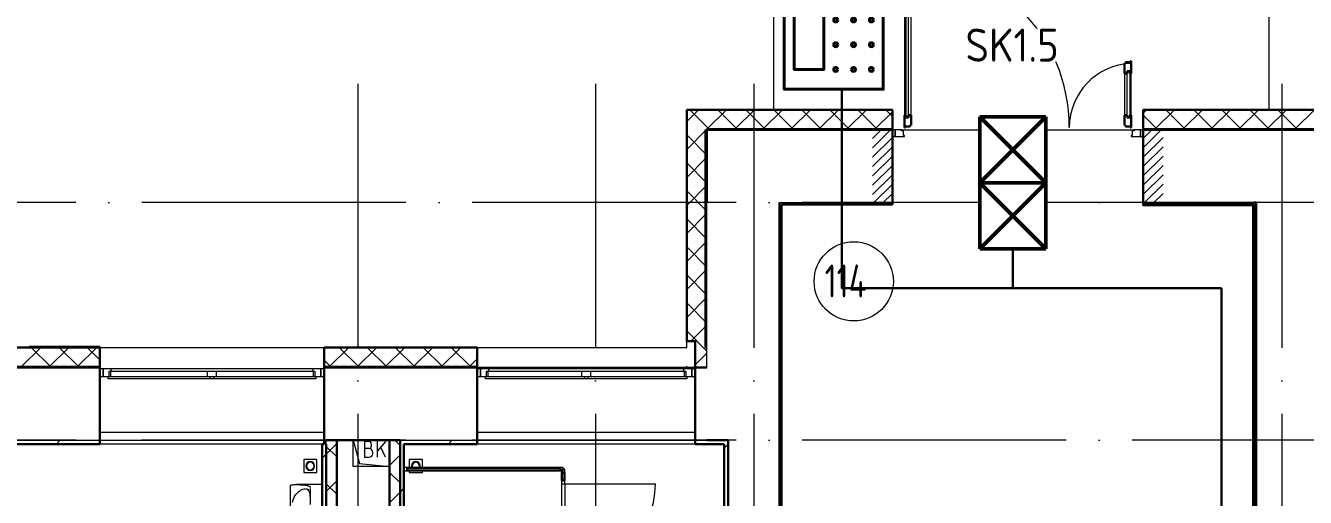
# Model space of a CAD drawing. Header units: millimetres. Extents: x -586848 to 520591, y -385801 to 675781.
# Drawn here: x -51775 to -42080, y 626934 to 630507 of the extents above; entities that cross this region are included whole.
import ezdxf

# ---------------------------------------------------------------- set-up
doc = ezdxf.new("R2010")
doc.units = ezdxf.units.MM
doc.set_wipeout_variables(frame=1)
for name, pattern in [('ADSK_Линия сетки', [25, 20, -2.5, 0, -2.5]), ('ADSK_Штриховая_ш2 п1_5', [4.5, 3, -1.5]), ('осевая', [2, 1.25, -0.25, 0.25, -0.25])]:
    doc.linetypes.add(name, pattern=pattern)
for name, color, linetype, lineweight in [('_ Окна', 7, 'Continuous', 9), ('RC-Извещатели_охранные', 5, 'Continuous', 30), ('RC-Линии_связи-Адресные', 5, 'Continuous', 30), ('RC-Линии_связи-Питание_220В', 6, 'осевая', 40), ('Витраж', 7, 'Continuous', 9), ('Двери', 252, 'Continuous', 9), ('Марки помещений', 252, 'Continuous', 20), ('Маркировка Не АУ', 7, 'Continuous', 25), ('НО СКУД', 7, 'Continuous', 50), ('Ограждение', 252, 'Continuous', 9), ('Окна', 252, 'Continuous', 9), ('Оси', 252, 'Continuous', 9), ('Перекрытие', 252, 'Continuous', 18), ('Сантехника', 252, 'Continuous', 9), ('Стены внутренние', 7, 'Continuous', 18), ('Стены наружные', 7, 'Continuous', 18), ('Стены разрез', 7, 'Continuous', 30), ('Стены штриховка', 7, 'Continuous', 9)]:
    doc.layers.add(name, color=color, linetype=linetype, lineweight=lineweight)
doc.layers.add('Двери открывание', color=7, linetype='Continuous', lineweight=9, true_color=0xc0c0c0)
doc.layers.add('Стены', color=194, linetype='Continuous')
doc.styles.add('GOST Common_3', font='', dxfattribs={"height": 3.5})
doc.styles.add('ISOCPEUR', font='isocpeur.ttf', dxfattribs={"width": 0.9, "height": 350})
doc.styles.get('GOST Common_3').set_extended_font_data('GOST 2.304 type A')
doc.linetypes.add('проект$0$Проводка в коробе', pattern='A,5,[130,ltypeshp.shx,S=1,R=0,X=0,Y=0],1.5,[130,ltypeshp.shx,S=1.5,R=90,X=0,Y=-1],0,[130,ltypeshp.shx,S=2.1,R=90,X=0,Y=1],1,[130,ltypeshp.shx,S=1,R=0,X=0.5,Y=0],5', length=12.5)

# ---------------------------------------------------------------- blocks, each defined once
blk = doc.blocks.new('1 этаж')
at = {"layer": 'Двери', "lineweight": 18, "true_color": 0x636466}
h = blk.add_hatch(dxfattribs=at)
h.set_pattern_fill('FP_2', color=251, style=0, pattern_type=2)
h.set_pattern_definition([(45, (-43580.8, -3268.73), (-35.3553, 35.3553), [])])
h.paths.add_polyline_path([(-44405.8, -3543.7), (-44405.8, -2993.7), (-44555.8, -2993.7), (-44555.8, -3543.7)])
h.paths.add_polyline_path([(-42355.8, -3543.7), (-42355.8, -2993.7), (-42505.8, -2993.7), (-42505.8, -3543.7), (-42370.6, -3543.7)])
at = {"color": 251, "lineweight": 18, "true_color": 0x636466}
for p, q in [((-48490.8, -5343.7), (-48442.7, -5520.8)), ((-48490.8, -5543.7), (-48490.8, -5343.7)), ((-48375.6, -5352.4), (-48405.6, -5352.4)), ((-48405.6, -5352.4), (-48405.6, -5472.4)), ((-48372.2, -5405.7), (-48405.6, -5405.7)), ((-48352.2, -5385.7), (-48352.2, -5375.7)), ((-48245.6, -5352.4), (-48305.6, -5423.9)), ((-48305.6, -5472.4), (-48305.6, -5352.4)), ((-48245.6, -5472.4), (-48281.5, -5395.3)), ((-48442.7, -5520.8), (-48215.8, -5543.7)), ((-48405.6, -5472.4), (-48368.9, -5472.4)), ((-48342.2, -5445.7), (-48342.2, -5435.7)), ((-48215.8, -5543.7), (-48490.8, -5543.7))]:
    blk.add_line(p, q, dxfattribs=at)
for centre, radius, start, end in [((-48375.6, -5375.7), 23.3, 0, 90), ((-48372.2, -5385.7), 20, 270, 0), ((-48372.2, -5435.7), 30, 0, 90), ((-48368.9, -5445.7), 26.7, 270, 0)]:
    blk.add_arc(centre, radius, start, end, dxfattribs=at)
at = {"layer": '_ Окна', "color": 251, "true_color": 0x636466}
for p, q in [((-50385.8, -4803.7), (-50410.8, -4803.7)), ((-50385.8, -4861.7), (-50385.8, -4803.7)), ((-48710.8, -4803.7), (-48735.8, -4803.7)), ((-48735.8, -4803.7), (-48735.8, -4861.7)), ((-47525.8, -4803.7), (-47550.8, -4803.7)), ((-47525.8, -4861.7), (-47525.8, -4803.7)), ((-45900.8, -4803.7), (-45925.8, -4803.7)), ((-45925.8, -4803.7), (-45925.8, -4861.7)), ((-50410.8, -4861.7), (-50385.8, -4861.7)), ((-48735.8, -4861.7), (-48710.8, -4861.7)), ((-47550.8, -4861.7), (-47525.8, -4861.7)), ((-45925.8, -4861.7), (-45900.8, -4861.7))]:
    blk.add_line(p, q, dxfattribs=at)
at = {"layer": '_ Окна', "color": 251, "lineweight": 18, "true_color": 0x636466}
for p, q in [((-50326.4, -4803.7), (-50385.8, -4803.7)), ((-50385.8, -4803.7), (-50385.8, -4861.7)), ((-50339.8, -4861.7), (-50339.8, -4820.7)), ((-50339.8, -4820.7), (-50327.8, -4820.7)), ((-50321.8, -4820.7), (-50326.4, -4803.7)), ((-48795.2, -4803.7), (-48799.8, -4820.7)), ((-48735.8, -4803.7), (-48795.2, -4803.7)), ((-48793.8, -4820.7), (-48781.8, -4820.7)), ((-48781.8, -4820.7), (-48781.8, -4861.7)), ((-48735.8, -4861.7), (-48735.8, -4803.7)), ((-47466.4, -4803.7), (-47525.8, -4803.7)), ((-47525.8, -4803.7), (-47525.8, -4861.7)), ((-47479.8, -4861.7), (-47479.8, -4820.7)), ((-47479.8, -4820.7), (-47467.8, -4820.7)), ((-47461.8, -4820.7), (-47466.4, -4803.7)), ((-45985.2, -4803.7), (-45989.8, -4820.7)), ((-45925.8, -4803.7), (-45985.2, -4803.7)), ((-45983.8, -4820.7), (-45971.8, -4820.7)), ((-45971.8, -4820.7), (-45971.8, -4861.7)), ((-45925.8, -4861.7), (-45925.8, -4803.7)), ((-50385.8, -4861.7), (-50347.8, -4861.7)), ((-48773.8, -4861.7), (-48735.8, -4861.7)), ((-47525.8, -4861.7), (-47487.8, -4861.7)), ((-45963.8, -4861.7), (-45925.8, -4861.7))]:
    blk.add_line(p, q, dxfattribs=at)
at = {"layer": 'Витраж', "color": 251, "lineweight": 18, "true_color": 0x636466, "extrusion": (0, 0, -1)}
for p, q in [((-48080.8, -5551.2), (-48105.8, -5551.2)), ((-48105.8, -5551.2), (-48105.8, -5576.2)), ((-48105.8, -5576.2), (-48080.8, -5576.2)), ((-48080.8, -5576.2), (-48080.8, -5551.2)), ((-46888.3, -5563.7), (-46913.3, -5563.7)), ((-46913.3, -5563.7), (-46913.3, -5588.7)), ((-46913.3, -5588.7), (-46888.3, -5588.7)), ((-46888.3, -5588.7), (-46888.3, -5563.7)), ((-46888.3, -5648.7), (-46913.3, -5648.7)), ((-46913.3, -5648.7), (-46913.3, -5673.7)), ((-46913.3, -5673.7), (-46888.3, -5673.7)), ((-46888.3, -5673.7), (-46888.3, -5648.7))]:
    blk.add_line(p, q, dxfattribs=at)
at = {"layer": 'Витраж', "color": 251, "true_color": 0x636466}
for p, q in [((-48080.8, -5551.2), (-46925.8, -5551.2)), ((-48080.8, -5576.2), (-46925.8, -5576.2)), ((-46913.3, -5588.7), (-46913.3, -5648.7)), ((-46888.3, -5588.7), (-46888.3, -5648.7)), ((-46913.3, -5673.7), (-46913.3, -6373.7)), ((-46888.3, -5673.7), (-46888.3, -6373.7))]:
    blk.add_line(p, q, dxfattribs=at)
at = {"layer": 'Витраж', "color": 251, "lineweight": 18, "true_color": 0x636466}
for p, q in [((-46900.8, -5551.2), (-46925.8, -5551.2)), ((-46925.8, -5551.2), (-46925.8, -5576.2)), ((-46925.8, -5576.2), (-46900.8, -5576.2)), ((-46900.8, -5576.2), (-46900.8, -5551.2))]:
    blk.add_line(p, q, dxfattribs=at)
at = {"layer": 'Двери', "color": 251, "true_color": 0x636466}
for p, q in [((-44313.8, -1785.7), (-44313.8, -2881.7)), ((-44304.8, -1767.7), (-44304.8, -2899.7)), ((-44283.8, -2899.7), (-44283.8, -1767.7)), ((-44263.8, -2881.7), (-44263.8, -1785.7)), ((-42647.8, -2565.7), (-42647.8, -2881.7)), ((-42627.8, -2899.7), (-42627.8, -2547.7)), ((-42627.8, -2547.7), (-42606.8, -2547.7)), ((-42606.8, -2547.7), (-42606.8, -2899.7)), ((-42597.8, -2881.7), (-42597.8, -2565.7)), ((-44304.8, -2899.7), (-44283.8, -2899.7)), ((-42606.8, -2899.7), (-42627.8, -2899.7)), ((-44405.8, -2993.7), (-44405.8, -3043.7)), ((-44385.8, -2993.7), (-44405.8, -2993.7)), ((-44385.8, -3043.7), (-44385.8, -2993.7)), ((-44336.8, -2993.7), (-44385.8, -2993.7)), ((-44385.8, -2993.7), (-44385.8, -3043.7)), ((-44336.8, -3001.7), (-44336.8, -2993.7)), ((-44322.8, -3001.7), (-44336.8, -3001.7)), ((-44322.8, -3035.7), (-44322.8, -3001.7)), ((-42574.8, -3001.7), (-42588.8, -3001.7)), ((-42588.8, -3001.7), (-42588.8, -3035.7)), ((-42574.8, -2993.7), (-42574.8, -3001.7)), ((-42525.8, -2993.7), (-42574.8, -2993.7)), ((-42505.8, -2993.7), (-42525.8, -2993.7)), ((-42525.8, -2993.7), (-42525.8, -3043.7)), ((-42525.8, -3043.7), (-42525.8, -2993.7)), ((-42505.8, -3043.7), (-42505.8, -2993.7)), ((-44405.8, -3043.7), (-44385.8, -3043.7)), ((-44385.8, -3043.7), (-44313.8, -3043.7)), ((-44313.8, -3035.7), (-44322.8, -3035.7)), ((-44313.8, -3043.7), (-44313.8, -3035.7)), ((-42588.8, -3035.7), (-42597.8, -3035.7)), ((-42597.8, -3035.7), (-42597.8, -3043.7)), ((-42597.8, -3043.7), (-42525.8, -3043.7)), ((-42525.8, -3043.7), (-42505.8, -3043.7)), ((-46888.3, -5673.7), (-46200.8, -5673.7))]:
    blk.add_line(p, q, dxfattribs=at)
at = {"layer": 'Двери', "color": 251, "lineweight": 30, "true_color": 0x636466}
for p, q in [((-42639.8, -2489.7), (-42647.8, -2489.7)), ((-42647.8, -2489.7), (-42647.8, -2565.7)), ((-42605.8, -2480.7), (-42639.8, -2480.7)), ((-42639.8, -2480.7), (-42639.8, -2489.7)), ((-42597.8, -2471.7), (-42605.8, -2471.7)), ((-42605.8, -2471.7), (-42605.8, -2480.7)), ((-42597.8, -2565.7), (-42597.8, -2471.7)), ((-42647.8, -2565.7), (-42627.8, -2565.7)), ((-42627.8, -2565.7), (-42627.8, -2547.7)), ((-42627.8, -2547.7), (-42606.8, -2547.7)), ((-42606.8, -2547.7), (-42606.8, -2565.7)), ((-42606.8, -2565.7), (-42597.8, -2565.7)), ((-44313.8, -2881.7), (-44313.8, -2975.7)), ((-44304.8, -2881.7), (-44313.8, -2881.7)), ((-44304.8, -2899.7), (-44304.8, -2881.7)), ((-44283.8, -2899.7), (-44304.8, -2899.7)), ((-44283.8, -2881.7), (-44283.8, -2899.7)), ((-44263.8, -2881.7), (-44283.8, -2881.7)), ((-44263.8, -2957.7), (-44263.8, -2881.7)), ((-42647.8, -2881.7), (-42647.8, -2957.7)), ((-42647.8, -2881.7), (-42627.8, -2881.7)), ((-42627.8, -2881.7), (-42627.8, -2899.7)), ((-42627.8, -2899.7), (-42606.8, -2899.7)), ((-42606.8, -2881.7), (-42597.8, -2881.7)), ((-42606.8, -2899.7), (-42606.8, -2881.7)), ((-42597.8, -2975.7), (-42597.8, -2881.7)), ((-44313.8, -2975.7), (-44305.8, -2975.7)), ((-44305.8, -2975.7), (-44305.8, -2966.7)), ((-44305.8, -2966.7), (-44271.8, -2966.7)), ((-44271.8, -2966.7), (-44271.8, -2957.7)), ((-44271.8, -2957.7), (-44263.8, -2957.7)), ((-42647.8, -2957.7), (-42639.8, -2957.7)), ((-42639.8, -2957.7), (-42639.8, -2966.7)), ((-42639.8, -2966.7), (-42605.8, -2966.7)), ((-42605.8, -2966.7), (-42605.8, -2975.7)), ((-42605.8, -2975.7), (-42597.8, -2975.7))]:
    blk.add_line(p, q, dxfattribs=at)
at = {"layer": 'Двери', "color": 251, "linetype": 'ADSK_Штриховая_ш2 п1_5', "true_color": 0x636466}
for p, q in [((-44405.8, -2993.7), (-44555.8, -2993.7)), ((-44405.8, -3543.7), (-44405.8, -2993.7)), ((-42355.8, -2993.7), (-42505.8, -2993.7)), ((-42505.8, -2993.7), (-42505.8, -3543.7)), ((-44555.8, -3543.7), (-44405.8, -3543.7)), ((-42505.8, -3543.7), (-42355.8, -3543.7))]:
    blk.add_line(p, q, dxfattribs=at)
at = {"layer": 'Двери', "color": 251, "true_color": 0x636466}
blk.add_arc((-46900.8, -5673.7), 700, 270, 0, dxfattribs=at)
at = {"layer": 'Двери открывание', "color": 251, "true_color": 0x636466}
for centre, radius, start, end in [((-44331.8, -2975.7), 1266, 0, 89.18534), ((-42579.8, -2975.7), 486, 92.12255, 180)]:
    blk.add_arc(centre, radius, start, end, dxfattribs=at)
at = {"layer": 'Марки помещений', "color": 251, "true_color": 0x636466}
blk.add_circle((-44698.7, -4140.4), 300, dxfattribs=at)
at = {"layer": 'Ограждение', "color": 251, "true_color": 0x636466}
for p, q in [((-42505.8, -3568.7), (-42505.8, -3558.7)), ((-41675.8, -3568.7), (-42505.8, -3568.7)), ((-41675.8, -7565.4), (-41675.8, -3568.7))]:
    blk.add_line(p, q, dxfattribs=at)
at = {"layer": 'Окна', "color": 251, "true_color": 0x636466}
for p, q in [((-50327.8, -4820.7), (-49595.8, -4820.7)), ((-50327.8, -4861.7), (-50327.8, -4820.7)), ((-48795.2, -4803.7), (-50326.4, -4803.7)), ((-49595.8, -4820.7), (-49525.8, -4820.7)), ((-49595.8, -4820.7), (-49595.8, -4861.7)), ((-49525.8, -4820.7), (-48793.8, -4820.7)), ((-49525.8, -4861.7), (-49525.8, -4820.7)), ((-48793.8, -4820.7), (-48793.8, -4861.7)), ((-47467.8, -4820.7), (-46760.8, -4820.7)), ((-47467.8, -4861.7), (-47467.8, -4820.7)), ((-45985.2, -4803.7), (-47466.4, -4803.7)), ((-46760.8, -4820.7), (-46690.8, -4820.7)), ((-46760.8, -4820.7), (-46760.8, -4861.7)), ((-46690.8, -4820.7), (-45983.8, -4820.7)), ((-46690.8, -4861.7), (-46690.8, -4820.7)), ((-45983.8, -4820.7), (-45983.8, -4861.7)), ((-50347.8, -4861.7), (-49575.8, -4861.7)), ((-50347.8, -4878.7), (-50347.8, -4861.7)), ((-49575.8, -4878.7), (-50347.8, -4878.7)), ((-49575.8, -4861.7), (-49546.1, -4861.7)), ((-49575.8, -4861.7), (-49575.8, -4878.7)), ((-49546.1, -4878.7), (-49575.8, -4878.7)), ((-49545.8, -4861.7), (-48773.8, -4861.7)), ((-49545.8, -4878.7), (-49545.8, -4861.7)), ((-48773.8, -4878.7), (-49545.8, -4878.7)), ((-48773.8, -4861.7), (-48773.8, -4878.7)), ((-47487.8, -4861.7), (-46740.8, -4861.7)), ((-47487.8, -4878.7), (-47487.8, -4861.7)), ((-46740.8, -4878.7), (-47487.8, -4878.7)), ((-46740.8, -4861.7), (-46710.8, -4861.7)), ((-46740.8, -4861.7), (-46740.8, -4878.7)), ((-46710.8, -4878.7), (-46740.8, -4878.7)), ((-46710.8, -4861.7), (-45963.8, -4861.7)), ((-46710.8, -4878.7), (-46710.8, -4861.7)), ((-45963.8, -4878.7), (-46710.8, -4878.7)), ((-45963.8, -4861.7), (-45963.8, -4878.7))]:
    blk.add_line(p, q, dxfattribs=at)
at = {"layer": 'Оси', "color": 251, "linetype": 'ADSK_Линия сетки', "ltscale": 100, "true_color": 0x636466}
for p, q in [((-48455.8, -2643.7), (-48455.8, -33769.9)), ((-46655.8, -2643.7), (-46655.8, -33769.9)), ((-45455.8, -2643.7), (-45455.8, -33769.9)), ((-41455.8, -2643.7), (-41455.8, -33769.9)), ((4411.5, -3543.7), (-72528.1, -3543.7)), ((4411.5, -5343.7), (-72528.1, -5343.7))]:
    blk.add_line(p, q, dxfattribs=at)
at = {"layer": 'Перекрытие', "color": 251, "ltscale": 100, "true_color": 0x636466}
for p, q in [((-45305.8, -891.7), (-45305.8, -2841.7)), ((-41550.8, -2841.7), (-41550.8, -891.7)), ((-44336.8, -2993.7), (-42574.8, -2993.7)), ((-42505.8, -3543.7), (-44405.8, -3543.7)), ((-48490.8, -5543.7), (-48490.8, -5343.7)), ((-48215.8, -5543.7), (-48490.8, -5543.7))]:
    blk.add_line(p, q, dxfattribs=at)
at = {"layer": 'Сантехника', "color": 251, "true_color": 0x636466}
for p, q in [((-48865.8, -5488.7), (-48865.8, -5588.7)), ((-48765.8, -5488.7), (-48865.8, -5488.7)), ((-48765.8, -5588.7), (-48765.8, -5488.7)), ((-47965.8, -5488.7), (-48065.8, -5488.7)), ((-48065.8, -5488.7), (-48065.8, -5551.2)), ((-47965.8, -5551.2), (-47965.8, -5488.7)), ((-48865.8, -5588.7), (-48765.8, -5588.7)), ((-48065.8, -5576.2), (-48065.8, -5588.7)), ((-48065.8, -5588.7), (-47965.8, -5588.7)), ((-47965.8, -5588.7), (-47965.8, -5576.2)), ((-48965.8, -5994.2), (-48965.8, -5683.2)), ((-48725.8, -5679.3), (-48922.9, -5679.3)), ((-48816, -5728.7), (-48816, -5830.1))]:
    blk.add_line(p, q, dxfattribs=at)
at = {"layer": 'Сантехника', "color": 251, "true_color": 0x636466, "flags": 128}
blk.add_lwpolyline([(-48824.4, -5721.9), (-48829.6, -5719.1), (-48835, -5716.5), (-48840.5, -5714.2), (-48844.5, -5712.6)], dxfattribs=at)
at = {"layer": 'Сантехника', "color": 251, "true_color": 0x636466}
for centre, radius, start, end in [((-48815.8, -5538.7), 33.3, 0, 180), ((-48815.8, -5538.7), 28.3, 0, 180), ((-48015.8, -5538.7), 33.3, 0, 180), ((-48015.8, -5538.7), 28.3, 0, 180), ((-48815.8, -5538.7), 33.3, 180, 0), ((-48815.8, -5538.7), 28.3, 180, 0), ((-48015.8, -5538.7), 33.3, 180, 202.22575), ((-48015.8, -5538.7), 28.3, 180, 206.34153), ((-48015.8, -5538.7), 28.3, 333.65847, 0), ((-48015.8, -5538.7), 33.3, 337.77425, 0)]:
    blk.add_arc(centre, radius, start, end, dxfattribs=at)
for points, knots in [([(-48965.8, -5683.2), (-48960.1, -5682.2), (-48949, -5680.5), (-48935.6, -5679.5), (-48925.4, -5679.2), (-48917.9, -5679.3), (-48910.5, -5679.5), (-48903.4, -5679.7), (-48896.4, -5680), (-48887.5, -5680.5), (-48877, -5681.1), (-48865.5, -5682), (-48854.6, -5683.1), (-48844.5, -5684.5), (-48835.5, -5686.4), (-48828.2, -5688.7), (-48823.4, -5691.3), (-48820.9, -5693.4), (-48819.6, -5694.8), (-48818.8, -5695.9), (-48818.1, -5697), (-48817.4, -5698.1), (-48817, -5699.2), (-48816.7, -5700), (-48816.6, -5700.6), (-48816.5, -5700.8), (-48816.5, -5701)], [-1, -1, -1, -1, -0.9416667, -0.8833333, -0.8541667, -0.825, -0.7958333, -0.7666667, -0.7375, -0.7083333, -0.65, -0.5916667, -0.5333333, -0.4666667, -0.4, -0.3333333, -0.2666667, -0.2333333, -0.2166667, -0.2, -0.1833333, -0.1666667, -0.15, -0.1416667, -0.1375, -0.1333333, -0.1333333, -0.1333333, -0.1333333]), ([(-48951, -5815.2), (-48949.8, -5808.7), (-48946.6, -5796.2), (-48939.3, -5778.5), (-48930.2, -5762.4), (-48915.9, -5743.4), (-48895.7, -5724.8), (-48871.3, -5712), (-48857.1, -5710.3), (-48850.9, -5711.1)], [0, 0, 0, 0, 0.0526316, 0.1052632, 0.1578947, 0.2105263, 0.3157895, 0.4210526, 0.5263158, 0.5263158, 0.5263158, 0.5263158]), ([(-48842.1, -5713.7), (-48839.4, -5714.9), (-48832.7, -5719.6), (-48824.6, -5732.3), (-48819.2, -5754.1), (-48817.2, -5777.4), (-48816.5, -5798.3), (-48816.3, -5809.2), (-48816.2, -5814.9)], [0.5789474, 0.5789474, 0.5789474, 0.5789474, 0.6315789, 0.7236842, 0.8157895, 0.9078947, 0.9539474, 1, 1, 1, 1]), ([(-48815.8, -5709.4), (-48815.8, -5709.6), (-48815.8, -5709.9), (-48815.8, -5710.5), (-48815.8, -5711.6), (-48815.8, -5713.2), (-48815.9, -5715.4), (-48815.9, -5718.5), (-48815.9, -5722.8), (-48816, -5726.7), (-48816, -5728.7)], [-0.06666667, -0.06666667, -0.06666667, -0.06666667, -0.06458333, -0.0625, -0.05833333, -0.05, -0.04166667, -0.03333333, -0.01666667, 0, 0, 0, 0])]:
    blk.add_open_spline(points, degree=3, knots=knots, dxfattribs=at)
at = {"layer": 'Стены внутренние', "color": 251, "lineweight": 30, "true_color": 0x636466}
for p, q in [((-44405.8, -2841.7), (-45962.8, -2841.7)), ((-45962.8, -2841.7), (-45962.8, -4593.7)), ((-44405.8, -2983.7), (-44405.8, -2841.7)), ((-40948.8, -2841.7), (-42505.8, -2841.7)), ((-42505.8, -2841.7), (-42505.8, -2983.7)), ((-44405.8, -2993.7), (-45810.8, -2993.7)), ((-45810.8, -2993.7), (-45810.8, -3543.7)), ((-44405.8, -3543.7), (-44405.8, -2993.7)), ((-42505.8, -2993.7), (-42505.8, -3543.7)), ((-41665.8, -3543.7), (-41650.8, -3543.7)), ((-50945.8, -4641.7), (-51480.8, -4641.7)), ((-50410.8, -4783.7), (-50410.8, -4641.7)), ((-47550.8, -4641.7), (-48710.8, -4641.7)), ((-48710.8, -4641.7), (-48710.8, -4783.7)), ((-47550.8, -4783.7), (-47550.8, -4641.7)), ((-45962.8, -4593.7), (-45900.8, -4593.7)), ((-45900.8, -4593.7), (-45900.8, -4793.7)), ((-50410.8, -4793.7), (-51480.8, -4793.7)), ((-50410.8, -5343.7), (-50410.8, -4793.7)), ((-47550.8, -4793.7), (-48710.8, -4793.7)), ((-48710.8, -4793.7), (-48710.8, -5343.7)), ((-47550.8, -5343.7), (-47550.8, -4793.7)), ((-45810.8, -4793.7), (-45900.8, -4793.7)), ((-45900.8, -4793.7), (-45900.8, -5343.7)), ((-45900.8, -4793.7), (-45810.8, -4793.7)), ((-48615.8, -5343.7), (-48215.8, -5343.7)), ((-45810.8, -5343.7), (-45650.8, -5343.7)), ((-45650.8, -5343.7), (-45650.8, -11348.7))]:
    blk.add_line(p, q, dxfattribs=at)
at = {"layer": 'Стены внутренние', "color": 251, "linetype": 'Continuous', "lineweight": 9, "true_color": 0x636466}
for p, q in [((-45960.4, -2841.7), (-45960.8, -2842.4)), ((-45960.8, -2926.2), (-45878.3, -2843.7)), ((-45798.5, -2983.7), (-45938.5, -2843.7)), ((-45806.2, -2983.7), (-45666.2, -2843.7)), ((-45586.4, -2983.7), (-45726.4, -2843.7)), ((-45594, -2983.7), (-45454, -2843.7)), ((-45374.3, -2983.7), (-45514.3, -2843.7)), ((-45381.9, -2983.7), (-45241.9, -2843.7)), ((-45162.1, -2983.7), (-45302.1, -2843.7)), ((-45169.8, -2983.7), (-45029.8, -2843.7)), ((-44950, -2983.7), (-45090, -2843.7)), ((-44957.6, -2983.7), (-44817.6, -2843.7)), ((-44905.5, -2843.7), (-44906.7, -2841.7)), ((-44737.9, -2983.7), (-44877.9, -2843.7)), ((-44745.5, -2983.7), (-44605.5, -2843.7)), ((-44525.7, -2983.7), (-44665.7, -2843.7)), ((-44533.4, -2983.7), (-44407.8, -2858.2)), ((-44407.8, -2889.5), (-44453.6, -2843.7)), ((-44407.8, -2850.4), (-44405.8, -2850.4)), ((-42503.8, -2863.4), (-42484.2, -2843.7)), ((-42404.4, -2983.7), (-42503.8, -2884.3)), ((-42441.9, -2843.7), (-42443, -2841.7)), ((-42412, -2983.7), (-42272, -2843.7)), ((-42192.3, -2983.7), (-42332.3, -2843.7)), ((-42199.9, -2983.7), (-42059.9, -2843.7)), ((-41980.1, -2983.7), (-42120.1, -2843.7)), ((-41987.8, -2983.7), (-41847.8, -2843.7)), ((-41768, -2983.7), (-41908, -2843.7)), ((-41854.3, -2841.7), (-41855.4, -2843.7)), ((-41775.6, -2983.7), (-41635.6, -2843.7)), ((-41555.9, -2983.7), (-41695.9, -2843.7)), ((-41563.5, -2983.7), (-41423.5, -2843.7)), ((-41343.8, -2983.7), (-41483.8, -2843.7)), ((-41351.4, -2983.7), (-41211.4, -2843.7)), ((-45960.8, -3138.4), (-45816.2, -2993.7)), ((-45816.2, -2993.7), (-45810.8, -2988.4)), ((-45810.8, -3183.6), (-45960.8, -3033.6)), ((-45960.8, -3350.5), (-45810.8, -3200.5)), ((-45810.8, -3395.7), (-45960.8, -3245.7)), ((-45960.8, -3562.6), (-45810.8, -3412.6)), ((-45810.8, -3607.8), (-45960.8, -3457.8)), ((-45960.8, -3774.8), (-45810.8, -3624.8)), ((-45810.8, -3820), (-45960.8, -3670)), ((-45961.5, -3859.6), (-45962.8, -3861.9)), ((-45960.8, -3986.9), (-45810.8, -3836.9)), ((-45810.8, -4032.1), (-45960.8, -3882.1)), ((-45960.8, -4199), (-45810.8, -4049)), ((-45810.8, -4244.2), (-45960.8, -4094.2)), ((-45960.8, -4267.2), (-45962.8, -4263.7)), ((-45960.8, -4411.2), (-45810.8, -4261.2)), ((-45810.8, -4456.4), (-45960.8, -4306.4)), ((-45810.8, -4668.5), (-45960.8, -4518.5)), ((-45929.2, -4591.7), (-45810.8, -4473.3)), ((-51000.3, -4783.7), (-50860.3, -4643.7)), ((-50786.7, -4783.7), (-50926.7, -4643.7)), ((-50788.1, -4783.7), (-50648.1, -4643.7)), ((-50574.6, -4783.7), (-50714.6, -4643.7)), ((-50576, -4783.7), (-50436, -4643.7)), ((-50412.8, -4733.4), (-50502.5, -4643.7)), ((-48666.8, -4783.7), (-48526.8, -4643.7)), ((-48453.3, -4783.7), (-48593.3, -4643.7)), ((-48454.7, -4783.7), (-48314.7, -4643.7)), ((-48441.7, -4643.7), (-48442.8, -4641.7)), ((-48241.2, -4783.7), (-48381.2, -4643.7)), ((-48242.6, -4783.7), (-48102.6, -4643.7)), ((-48029, -4783.7), (-48169, -4643.7)), ((-48030.4, -4783.7), (-47890.4, -4643.7)), ((-47816.9, -4783.7), (-47956.9, -4643.7)), ((-47818.3, -4783.7), (-47678.3, -4643.7)), ((-47604.8, -4783.7), (-47744.8, -4643.7)), ((-48665.4, -4783.7), (-48708.8, -4740.4)), ((-47606.2, -4783.7), (-47552.8, -4730.4)), ((-45898.8, -4773.4), (-45810.8, -4685.4)), ((-45897.7, -4793.7), (-45898.8, -4792.6))]:
    blk.add_line(p, q, dxfattribs=at)
at = {"layer": 'Стены внутренние', "color": 251, "true_color": 0x636466}
for p, q in [((-45810.8, -2993.7), (-45820.8, -2993.7)), ((-45810.8, -4793.7), (-45810.8, -3543.7)), ((-45260.8, -3543.7), (-44405.8, -3543.7)), ((-42505.8, -3543.7), (-41665.8, -3543.7)), ((-50410.8, -4641.7), (-48710.8, -4641.7)), ((-47550.8, -4641.7), (-45962.8, -4641.7)), ((-45962.8, -4641.7), (-45962.8, -4593.7)), ((-45962.8, -4793.7), (-45962.8, -4783.7)), ((-45900.8, -4793.7), (-45962.8, -4793.7)), ((-45900.8, -4793.7), (-45900.8, -4793.7)), ((-45810.8, -4793.7), (-45810.8, -4793.7)), ((-50410.8, -5283.7), (-48710.8, -5283.7)), ((-47550.8, -5283.7), (-45900.8, -5283.7)), ((-51250.8, -5343.7), (-50410.8, -5343.7)), ((-48710.8, -5343.7), (-48695.8, -5343.7))]:
    blk.add_line(p, q, dxfattribs=at)
at = {"layer": 'Стены наружные', "color": 251, "lineweight": 30, "true_color": 0x636466}
for p, q in [((-45820.8, -2993.7), (-45820.8, -4641.7)), ((-44405.8, -2993.7), (-44405.8, -2983.7)), ((-42505.8, -2983.7), (-42505.8, -2993.7)), ((-42505.8, -2993.7), (-41090.8, -2993.7)), ((-45260.8, -3543.7), (-45260.8, -10858.7)), ((-45245.8, -3558.7), (-44405.8, -3558.7)), ((-45245.8, -10723.7), (-45245.8, -3558.7)), ((-44405.8, -3558.7), (-44405.8, -3543.7)), ((-42505.8, -3543.7), (-42505.8, -3558.7)), ((-42505.8, -3558.7), (-41665.8, -3558.7)), ((-41665.8, -3558.7), (-41665.8, -10723.7)), ((-41650.8, -10858.7), (-41650.8, -3543.7)), ((-50410.8, -4636.7), (-50945.8, -4636.7)), ((-50945.8, -4636.7), (-50945.8, -4641.7)), ((-50945.8, -4641.7), (-50410.8, -4641.7)), ((-50410.8, -4641.7), (-50410.8, -4636.7)), ((-45820.8, -4641.7), (-45810.8, -4641.7)), ((-50410.8, -4793.7), (-50410.8, -4783.7)), ((-48710.8, -4783.7), (-48710.8, -4793.7)), ((-47550.8, -4793.7), (-47550.8, -4783.7)), ((-51220.8, -5373.7), (-50410.8, -5373.7)), ((-50410.8, -5373.7), (-50410.8, -5343.7)), ((-48725.8, -5373.7), (-48725.8, -9243.7)), ((-48710.8, -5373.7), (-48725.8, -5373.7)), ((-48710.8, -5343.7), (-48710.8, -5373.7)), ((-48615.8, -5343.7), (-48695.8, -5343.7)), ((-48695.8, -5373.7), (-48695.8, -9273.7)), ((-48615.8, -9273.7), (-48615.8, -5343.7)), ((-48215.8, -5343.7), (-48215.8, -9273.7)), ((-48135.8, -5343.7), (-48215.8, -5343.7)), ((-48135.8, -9273.7), (-48135.8, -5343.7)), ((-48105.8, -5373.7), (-47550.8, -5373.7)), ((-48105.8, -9243.7), (-48105.8, -5373.7)), ((-47550.8, -5373.7), (-47550.8, -5343.7)), ((-45900.8, -5343.7), (-45900.8, -5373.7)), ((-45900.8, -5373.7), (-45680.8, -5373.7)), ((-45680.8, -5373.7), (-45680.8, -11318.7))]:
    blk.add_line(p, q, dxfattribs=at)
at = {"layer": 'Стены наружные', "color": 251, "linetype": 'Continuous', "lineweight": 9, "true_color": 0x636466}
for p, q in [((-45810.8, -3004), (-45820.8, -3004)), ((-45810.8, -3104), (-45820.8, -3104)), ((-45810.8, -3204), (-45820.8, -3204)), ((-45810.8, -3304), (-45820.8, -3304)), ((-45810.8, -3404), (-45820.8, -3404)), ((-45810.8, -3504), (-45820.8, -3504)), ((-45108.4, -3558.7), (-45093.4, -3543.7)), ((-44684.1, -3558.7), (-44669.1, -3543.7)), ((-42138.5, -3558.7), (-42123.5, -3543.7)), ((-41714.3, -3558.7), (-41699.3, -3543.7)), ((-45810.8, -3604), (-45820.8, -3604)), ((-45810.8, -3704), (-45820.8, -3704)), ((-45260.8, -3711.2), (-45245.8, -3696.2)), ((-45810.8, -3804), (-45820.8, -3804)), ((-45810.8, -3904), (-45820.8, -3904)), ((-41665.8, -3934.5), (-41650.8, -3919.5)), ((-45810.8, -4004), (-45820.8, -4004)), ((-45810.8, -4104), (-45820.8, -4104)), ((-45260.8, -4135.4), (-45245.8, -4120.4)), ((-45810.8, -4204), (-45820.8, -4204)), ((-45810.8, -4304), (-45820.8, -4304)), ((-41665.8, -4358.8), (-41650.8, -4343.8)), ((-45810.8, -4404), (-45820.8, -4404)), ((-45810.8, -4504), (-45820.8, -4504)), ((-45260.8, -4559.7), (-45245.8, -4544.7)), ((-45810.8, -4604), (-45820.8, -4604)), ((-41665.8, -4783.1), (-41650.8, -4768.1)), ((-45260.8, -4984), (-45245.8, -4969)), ((-41665.8, -5207.3), (-41650.8, -5192.3)), ((-50741.7, -5373.7), (-50711.7, -5343.7)), ((-48695.8, -5449.1), (-48615.8, -5369.1)), ((-48615.8, -5469.8), (-48695.8, -5389.8)), ((-48135.8, -5384.1), (-48176.1, -5343.7)), ((-47771.9, -5373.7), (-47741.9, -5343.7)), ((-45680.8, -5404), (-45650.8, -5374)), ((-45260.8, -5408.2), (-45245.8, -5393.2)), ((-48725.8, -5479.1), (-48695.8, -5449.1)), ((-48215.8, -5534.8), (-48135.8, -5454.8)), ((-48135.8, -5666.9), (-48215.8, -5586.9)), ((-41665.8, -5631.6), (-41650.8, -5616.6)), ((-48695.8, -5732), (-48615.8, -5652)), ((-48615.8, -5752.6), (-48695.8, -5672.6)), ((-48135.8, -5737.6), (-48105.8, -5707.6)), ((-48215.8, -5817.6), (-48135.8, -5737.6))]:
    blk.add_line(p, q, dxfattribs=at)
at = {"layer": 'Стены наружные', "color": 251, "true_color": 0x636466}
for p, q in [((-45962.8, -4793.7), (-47550.8, -4793.7)), ((-50410.8, -5343.7), (-48710.8, -5343.7)), ((-48725.8, -5373.7), (-50410.8, -5373.7)), ((-48135.8, -5343.7), (-45810.8, -5343.7)), ((-45900.8, -5373.7), (-47550.8, -5373.7))]:
    blk.add_line(p, q, dxfattribs=at)
at = {"layer": 'Стены разрез', "color": 251, "true_color": 0x636466}
for p, q in [((-46925.8, -5553.7), (-48080.8, -5553.7)), ((-48080.8, -5553.7), (-48080.8, -5573.7)), ((-48080.8, -5573.7), (-46925.8, -5573.7)), ((-46925.8, -5573.7), (-46925.8, -5553.7)), ((-46890.8, -5588.7), (-46910.8, -5588.7)), ((-46910.8, -5588.7), (-46910.8, -5648.7)), ((-46890.8, -5648.7), (-46890.8, -5588.7)), ((-46910.8, -5648.7), (-46890.8, -5648.7))]:
    blk.add_line(p, q, dxfattribs=at)
at = {"layer": 'Стены штриховка', "color": 251, "true_color": 0x636466}
for p, q in [((-44407.8, -2843.7), (-45962.8, -2843.7)), ((-45960.8, -2841.7), (-45960.8, -4591.7)), ((-44407.8, -2983.7), (-44407.8, -2843.7)), ((-40948.8, -2843.7), (-42503.8, -2843.7)), ((-42503.8, -2843.7), (-42503.8, -2983.7)), ((-45810.8, -2983.7), (-44405.8, -2983.7)), ((-45810.8, -2983.7), (-45810.8, -2993.7)), ((-42505.8, -2983.7), (-41100.8, -2983.7)), ((-50412.8, -4643.7), (-51478.8, -4643.7)), ((-50412.8, -4643.7), (-50412.8, -4783.7)), ((-47552.8, -4643.7), (-48708.8, -4643.7)), ((-48708.8, -4783.7), (-48708.8, -4643.7)), ((-47552.8, -4643.7), (-47552.8, -4783.7)), ((-45960.8, -4591.7), (-45898.8, -4591.7)), ((-45898.8, -4591.7), (-45898.8, -4793.7)), ((-51480.8, -4783.7), (-50410.8, -4783.7)), ((-48710.8, -4783.7), (-47550.8, -4783.7)), ((-48695.8, -5373.7), (-48695.8, -5343.7))]:
    blk.add_line(p, q, dxfattribs=at)
at = {"layer": 'Марки помещений', "color": 251, "true_color": 0x636466, "style": 'GOST Common_3', "width": 0.9}
blk.add_text('114', height=250, dxfattribs=at).set_placement((-44918.7, -4262.6))
blk = doc.blocks.new('домофон')
at = {"linetype": 'ByBlock', "lineweight": -2}
blk.add_wipeout([(54835.6, 183369.5), (54835.6, 184419.5), (55585.6, 184419.5), (55585.6, 183369.5)], dxfattribs=at).dxf.layer = 'RC-Извещатели_охранные'
at = {"layer": 'RC-Извещатели_охранные', "linetype": 'ByBlock', "lineweight": -2}
for points in [[(54835.6, 184419.5), (55585.6, 184419.5)], [(54835.6, 184419.5), (54835.6, 183369.5), (55585.6, 183369.5), (55585.6, 184419.5)], [(55135.6, 184344.5), (55135.6, 183519.5), (54910.6, 183519.5), (54910.6, 184344.5), (55135.6, 184344.5)], [(55210.6, 184344.5), (55210.6, 184044.5), (55510.6, 184044.5), (55510.6, 184344.5)], [(55210.6, 184344.5), (55510.6, 184344.5)]]:
    blk.add_lwpolyline(points, dxfattribs=at)
for centre in [(55225.6, 183894.5), (55360.6, 183894.5), (55495.6, 183894.5), (55225.6, 183707), (55360.6, 183707), (55495.6, 183707), (55225.6, 183519.5), (55360.6, 183519.5), (55495.6, 183519.5)]:
    blk.add_circle(centre, 15, dxfattribs=at)
blk = doc.blocks.new('тип 3')
at = {"color": 3}
blk.add_wipeout([(-201819.6, 375828), (-202819.6, 375828), (-202819.6, 376328), (-201819.6, 376328)], dxfattribs=at).dxf.layer = 'НО СКУД'
at = {"layer": 'НО СКУД', "color": 3}
for p, q in [((-202819.6, 376328), (-201819.6, 376328)), ((-202819.6, 375828), (-202819.6, 376328)), ((-202319.6, 376328), (-202819.6, 375828)), ((-202319.6, 375828), (-202819.6, 376328)), ((-202319.6, 376328), (-202319.6, 375828)), ((-201819.6, 376328), (-202319.6, 375828)), ((-201819.6, 375828), (-202319.6, 376328)), ((-201819.6, 376328), (-201819.6, 375828)), ((-201819.6, 375828), (-202819.6, 375828))]:
    blk.add_line(p, q, dxfattribs=at)
at = {"layer": 'НО СКУД', "color": 3, "ltscale": 30}
blk.add_line((-201819.6, 376328), (-201819.6, 375828), dxfattribs=at)

msp = doc.modelspace()

# ---------------------------------------------------------------- linework, layer by layer
at = {"layer": 'RC-Линии_связи-Адресные'}
for p, q in [((-44297, 628815.8), (-44297, 628517.5)), ((-42715.3, 628517.5), (-42715, 620555.9))]:
    msp.add_line(p, q, dxfattribs=at)

# ---------------------------------------------------------------- block references
msp.add_blockref('1 этаж', (-802.7, 632710.4))

# ---------------------------------------------------------------- next in the draw order: block references
at = {"layer": 'RC-Линии_связи-Питание_220В', "linetype": 'проект$0$Проводка в коробе'}
msp.add_blockref('домофон', (-100863.5, 446655.2), dxfattribs=at)

# ---------------------------------------------------------------- next in the draw order: texts
at = {"layer": 'Маркировка Не АУ', "insert": (-44301.6, 630358.9), "char_height": 250, "width": 1035.25, "attachment_point": 5, "style": 'ISOCPEUR', "bg_fill": 3, "box_fill_scale": 1, "bg_fill_color": 256, "bg_fill_transparency": 0}
msp.add_mtext('SK1.5', dxfattribs=at)

# ---------------------------------------------------------------- next in the draw order: linework, layer by layer
at = {"layer": 'RC-Линии_связи-Адресные'}
msp.add_lwpolyline([(-45590.6, 630024.7), (-45590.6, 628517.5), (-42715.3, 628517.5)], dxfattribs=at)

# ---------------------------------------------------------------- next in the draw order: block references
at = {"layer": 'Стены', "color": 1, "rotation": 90}
msp.add_blockref('тип 3', (331781, 831635.4), dxfattribs=at)

doc.saveas('drawing.dxf')
